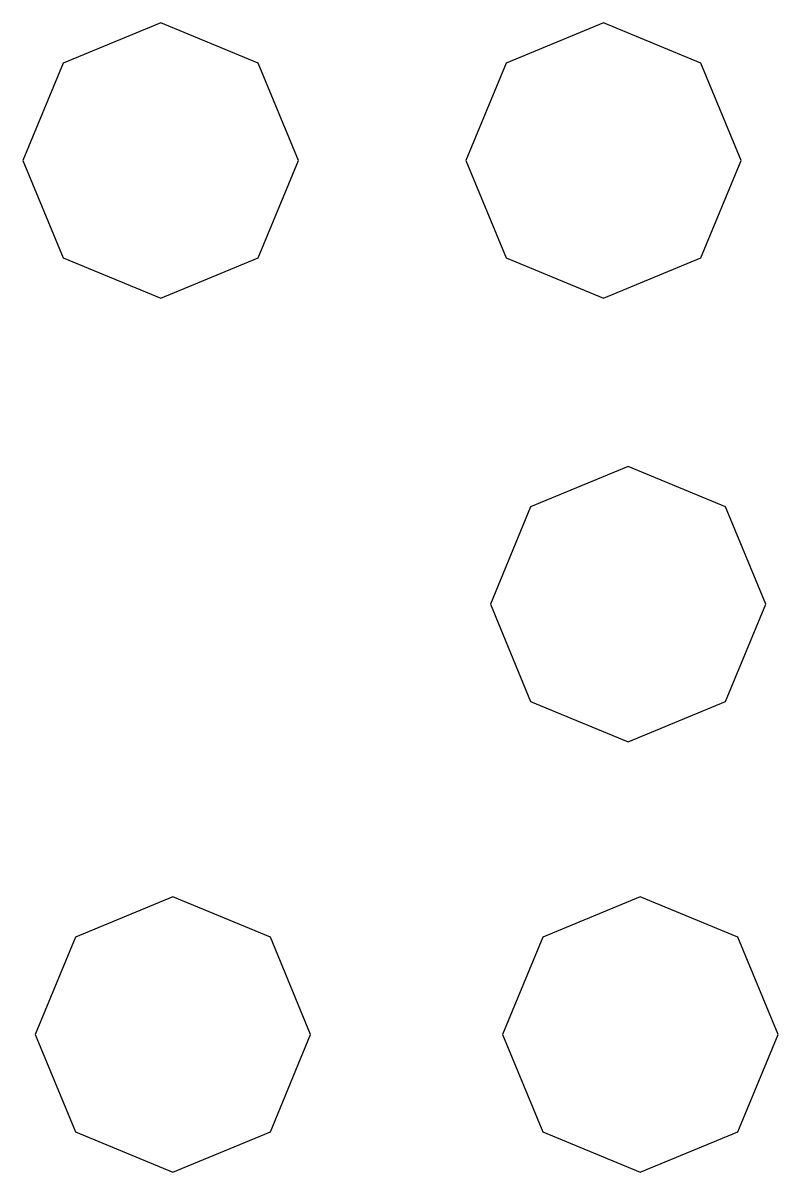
# Model space of a CAD drawing. Extents: x -4.1 to 4.8, y -6.7 to 6.7.
import ezdxf

# ---------------------------------------------------------------- set-up
doc = ezdxf.new("R2010")
doc.units = 0
doc.layers.get('0').update_dxf_attribs({"linetype": 'CONTINUOUS'})

msp = doc.modelspace()

# ---------------------------------------------------------------- linework, layer by layer
at = {"color": 7}
for points in [[(-0.841892, 5.089107), (-1.312991, 6.22644), (-2.450324, 6.69754), (-3.587657, 6.22644), (-4.058756, 5.089107), (-3.587657, 3.951774), (-2.450324, 3.480675), (-1.312991, 3.951774), (-0.841892, 5.089107)], [(4.33011, 5.089107), (3.859011, 6.22644), (2.721678, 6.69754), (1.584345, 6.22644), (1.113246, 5.089107), (1.584345, 3.951774), (2.721678, 3.480675), (3.859011, 3.951774), (4.33011, 5.089107)], [(4.617444, -0.093119), (4.146345, 1.044214), (3.009011, 1.515313), (1.871678, 1.044214), (1.400579, -0.093119), (1.871678, -1.230452), (3.009011, -1.701552), (4.146345, -1.230452), (4.617444, -0.093119)], [(-0.698225, -5.121453), (-1.169325, -3.98412), (-2.306658, -3.51302), (-3.443991, -3.98412), (-3.91509, -5.121453), (-3.443991, -6.258786), (-2.306658, -6.729885), (-1.169325, -6.258786), (-0.698225, -5.121453)], [(4.761111, -5.121453), (4.290011, -3.98412), (3.152678, -3.51302), (2.015345, -3.98412), (1.544246, -5.121453), (2.015345, -6.258786), (3.152678, -6.729885), (4.290011, -6.258786), (4.761111, -5.121453)]]:
    msp.add_lwpolyline(points, dxfattribs=at)

doc.saveas('drawing.dxf')
